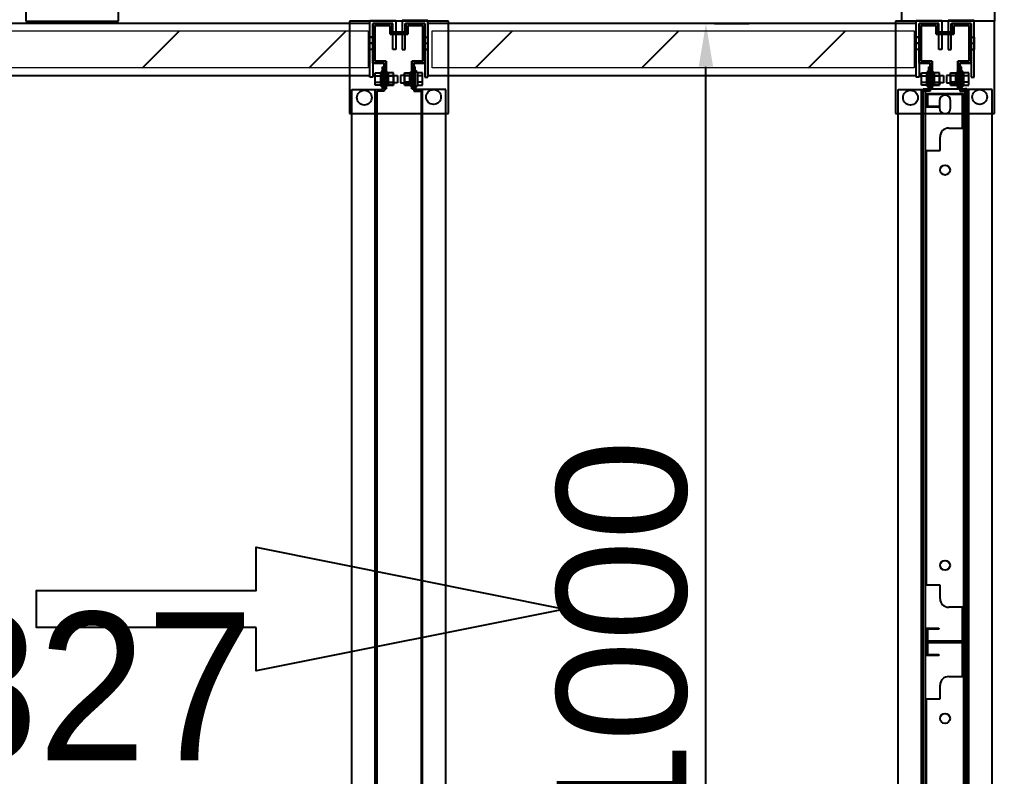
# Model space of a CAD drawing. Header units: millimetres. Extents: x 15382 to 37298, y 7351 to 31127.
# Drawn here: x 24230 to 25019, y 11714 to 12327 of the extents above; entities that cross this region are included whole.
import ezdxf

# ---------------------------------------------------------------- set-up
doc = ezdxf.new("R2010")
doc.units = ezdxf.units.MM
for name, color, linetype in [('02', 3, 'Continuous'), ('111', 7, 'Continuous'), ('113', 3, 'Continuous'), ('114', 6, 'Continuous'), ('115', 30, 'Continuous'), ('116', 12, 'Continuous'), ('444-2', 5, 'Continuous'), ('544-1', 40, 'Continuous'), ('M40', 3, 'Continuous'), ('M6', 7, 'Continuous'), ('動線', 6, 'Continuous'), ('文字', 7, 'Continuous'), ('標註', 252, 'Continuous')]:
    doc.layers.add(name, color=color, linetype=linetype)
doc.layers.add('10', color=40, linetype='Continuous', lineweight=0)
doc.styles.get("Standard").update_dxf_attribs({"font": 'arial.ttf'})
doc.styles.add('新細明體', font='')
doc.styles.get('新細明體').set_extended_font_data('PMingLiU')
doc.dimstyles.new('ISO-25', dxfattribs={"dimtxt": 2.5, "dimasz": 2.5, "dimexe": 1.25, "dimexo": 0.625, "dimtad": 1, "dimtxsty": 'Standard', "dimcen": 2.5, "dimadec": 0, "dimazin": 0, "dimtfac": 1, "dimtmove": 0, "dimatfit": 3, "dimfxl": 1, "dimarcsym": 0})

# ---------------------------------------------------------------- blocks, each defined once
blk = doc.blocks.new('*D76')
at = {"layer": 'Defpoints', "color": 0, "transparency": 16777216}
for p in [(24785.71, 12323.4), (24785.71, 12323.4), (24679.42, 11323.4)]:
    blk.add_point(p, dxfattribs=at)
at = {"layer": '標註', "color": 0, "lineweight": -2, "transparency": 16777216}
for p, q in [((24792.71, 12323.4), (24820.71, 12323.4)), ((24785.71, 11358.4), (24785.71, 12288.4)), ((24686.42, 11323.4), (24820.71, 11323.4))]:
    blk.add_line(p, q, dxfattribs=at)
at = {"layer": '標註', "color": 0, "transparency": 16777216}
for points in [[(24779.88, 12288.4), (24791.54, 12288.4), (24785.71, 12323.4)], [(24779.88, 11358.4), (24791.54, 11358.4), (24785.71, 11323.4)]]:
    blk.add_solid(points, dxfattribs=at)
at = {"layer": '標註', "color": 0, "transparency": 16777216, "insert": (24718.1, 11823.4), "char_height": 105, "attachment_point": 5, "rotation": 90}
blk.add_mtext('1000', dxfattribs=at)

msp = doc.modelspace()

# ---------------------------------------------------------------- linework, layer by layer
at = {"layer": '02'}
for p, q in [((24235.258, 12405.398), (24235.258, 12325.398)), ((24310.258, 12325.398), (24310.258, 12405.398)), ((24944.258, 12325.398), (24944.258, 12405.398)), ((25019.258, 12405.398), (25019.258, 12325.398)), ((24235.258, 12325.398), (24310.258, 12325.398)), ((25019.258, 12325.398), (24944.258, 12325.398))]:
    msp.add_line(p, q, dxfattribs=at)
at = {"layer": '10'}
for p, q in [((23642.258, 12317.398), (24512.258, 12317.398)), ((24512.258, 12317.398), (24512.258, 12287.398)), ((24564.258, 12287.398), (24564.258, 12317.398)), ((24564.258, 12317.398), (24954.258, 12317.398)), ((24954.258, 12317.398), (24954.258, 12287.398)), ((24512.258, 12287.398), (23642.258, 12287.398)), ((24954.258, 12287.398), (24564.258, 12287.398))]:
    msp.add_line(p, q, dxfattribs=at)
at = {"layer": '111'}
for p, q in [((24961.658, 12270.398), (24963.258, 12270.398)), ((24961.658, 11376.398), (24961.658, 12270.398)), ((24961.658, 12270.398), (24996.858, 12270.398)), ((24961.658, 11376.398), (24961.658, 12270.398)), ((24963.258, 12270.398), (24963.258, 11376.398)), ((24996.858, 12270.398), (24995.258, 12270.398)), ((24995.258, 12270.398), (24995.258, 11376.398)), ((24996.858, 11376.398), (24996.858, 12270.398)), ((24996.858, 12270.398), (24996.858, 11376.398)), ((24979.258, 12265.398), (24979.258, 12265.398)), ((24974.758, 12260.898), (24974.758, 12254.898)), ((24983.758, 12254.898), (24983.758, 12260.898)), ((24979.258, 12250.398), (24979.258, 12250.398))]:
    msp.add_line(p, q, dxfattribs=at)
for centre, start, end in [((24979.258, 12260.898), 90, 180), ((24979.258, 12260.898), 0, 90), ((24979.258, 12254.898), 180, 270), ((24979.258, 12254.898), 270, 0)]:
    msp.add_arc(centre, 4.5, start, end, dxfattribs=at)
at = {"layer": '113'}
for p, q in [((24577.258, 12325.398), (24497.258, 12325.398)), ((24497.258, 12325.398), (24497.258, 12250.398)), ((24577.258, 12250.398), (24577.258, 12325.398)), ((25019.258, 12325.398), (24939.258, 12325.398)), ((24939.258, 12325.398), (24939.258, 12250.398)), ((25019.258, 12250.398), (25019.258, 12325.398)), ((24497.258, 12250.398), (24577.258, 12250.398)), ((24939.258, 12250.398), (25019.258, 12250.398))]:
    msp.add_line(p, q, dxfattribs=at)
at = {"layer": '113', "lineweight": -3}
for centre in [(24509.258, 12263.398), (24565.258, 12263.898), (24951.258, 12263.398), (25007.258, 12263.898)]:
    msp.add_circle(centre, 6, dxfattribs=at)
at = {"layer": '114'}
for points in [[(23638.758, 12281.398), (24513.758, 12281.398), (24513.758, 12323.398), (23638.758, 12323.398)], [(24560.758, 12281.398), (24955.758, 12281.398), (24955.758, 12323.398), (24560.758, 12323.398)]]:
    msp.add_lwpolyline(points, close=True, dxfattribs=at)
at = {"layer": '115'}
for p, q in [((24524.058, 12269.898), (24524.058, 12288.398)), ((24524.058, 12288.398), (24525.258, 12288.398)), ((24524.058, 12269.898), (24524.058, 12288.398)), ((24524.058, 12288.398), (24525.258, 12288.398)), ((24525.258, 12288.398), (24525.258, 12268.698)), ((24525.258, 12288.398), (24525.258, 12268.698)), ((24550.458, 12288.398), (24549.258, 12288.398)), ((24549.258, 12288.398), (24549.258, 12268.698)), ((24550.458, 12288.398), (24549.258, 12288.398)), ((24549.258, 12288.398), (24549.258, 12268.698)), ((24550.458, 12269.898), (24550.458, 12288.398)), ((24550.458, 12269.898), (24550.458, 12288.398)), ((24966.058, 12269.898), (24966.058, 12288.398)), ((24966.058, 12288.398), (24967.258, 12288.398)), ((24966.058, 12269.898), (24966.058, 12288.398)), ((24966.058, 12288.398), (24967.258, 12288.398)), ((24967.258, 12288.398), (24967.258, 12268.698)), ((24967.258, 12288.398), (24967.258, 12268.698)), ((24992.458, 12288.398), (24991.258, 12288.398)), ((24991.258, 12288.398), (24991.258, 12268.698)), ((24992.458, 12288.398), (24991.258, 12288.398)), ((24991.258, 12288.398), (24991.258, 12268.698)), ((24992.458, 12269.898), (24992.458, 12288.398)), ((24992.458, 12269.898), (24992.458, 12288.398)), ((24499.258, 11376.898), (24499.258, 12269.898)), ((24499.258, 12269.898), (24524.058, 12269.898)), ((24518.058, 11376.898), (24518.058, 12269.898)), ((24518.058, 12269.898), (24524.058, 12269.898)), ((24525.258, 12268.698), (24519.258, 12268.698)), ((24519.258, 12268.698), (24519.258, 11378.098)), ((24525.258, 12268.698), (24519.258, 12268.698)), ((24519.258, 12268.698), (24519.258, 11378.098)), ((24549.258, 12268.698), (24555.258, 12268.698)), ((24549.258, 12268.698), (24555.258, 12268.698)), ((24556.458, 12269.898), (24550.458, 12269.898)), ((24575.258, 12269.898), (24550.458, 12269.898)), ((24555.258, 12268.698), (24555.258, 11378.098)), ((24555.258, 12268.698), (24555.258, 11378.098)), ((24556.458, 11376.898), (24556.458, 12269.898)), ((24575.258, 11376.898), (24575.258, 12269.898)), ((24941.258, 11376.898), (24941.258, 12269.898)), ((24941.258, 12269.898), (24966.058, 12269.898)), ((24960.058, 11376.898), (24960.058, 12269.898)), ((24960.058, 12269.898), (24966.058, 12269.898)), ((24967.258, 12268.698), (24961.258, 12268.698)), ((24961.258, 12268.698), (24961.258, 11378.098)), ((24967.258, 12268.698), (24961.258, 12268.698)), ((24961.258, 12268.698), (24961.258, 11378.098)), ((24991.258, 12268.698), (24997.258, 12268.698)), ((24991.258, 12268.698), (24997.258, 12268.698)), ((24998.458, 12269.898), (24992.458, 12269.898)), ((25017.258, 12269.898), (24992.458, 12269.898)), ((24997.258, 12268.698), (24997.258, 11378.098)), ((24997.258, 12268.698), (24997.258, 11378.098)), ((24998.458, 11376.898), (24998.458, 12269.898)), ((25017.258, 11376.898), (25017.258, 12269.898))]:
    msp.add_line(p, q, dxfattribs=at)
at = {"layer": '115', "lineweight": -3}
for p, q in [((24524.058, 12281.898), (24524.058, 12274.898)), ((24525.258, 12281.898), (24524.058, 12281.898)), ((24524.058, 12278.398), (24524.058, 12274.898)), ((24525.258, 12278.398), (24524.058, 12278.398)), ((24525.258, 12274.898), (24525.258, 12281.898)), ((24525.258, 12274.898), (24525.258, 12278.398)), ((24549.258, 12274.898), (24549.258, 12281.898)), ((24549.258, 12281.898), (24550.458, 12281.898)), ((24549.258, 12274.898), (24549.258, 12278.398)), ((24549.258, 12278.398), (24550.458, 12278.398)), ((24550.458, 12281.898), (24550.458, 12274.898)), ((24550.458, 12278.398), (24550.458, 12274.898)), ((24966.058, 12281.898), (24966.058, 12274.898)), ((24967.258, 12281.898), (24966.058, 12281.898)), ((24966.058, 12278.398), (24966.058, 12274.898)), ((24967.258, 12278.398), (24966.058, 12278.398)), ((24967.258, 12274.898), (24967.258, 12281.898)), ((24967.258, 12274.898), (24967.258, 12278.398)), ((24991.258, 12274.898), (24991.258, 12281.898)), ((24991.258, 12281.898), (24992.458, 12281.898)), ((24991.258, 12274.898), (24991.258, 12278.398)), ((24991.258, 12278.398), (24992.458, 12278.398)), ((24992.458, 12281.898), (24992.458, 12274.898)), ((24992.458, 12278.398), (24992.458, 12274.898)), ((24524.058, 12274.898), (24525.258, 12274.898)), ((24524.058, 12274.898), (24525.258, 12274.898)), ((24550.458, 12274.898), (24549.258, 12274.898)), ((24550.458, 12274.898), (24549.258, 12274.898)), ((24966.058, 12274.898), (24967.258, 12274.898)), ((24966.058, 12274.898), (24967.258, 12274.898)), ((24992.458, 12274.898), (24991.258, 12274.898)), ((24992.458, 12274.898), (24991.258, 12274.898))]:
    msp.add_line(p, q, dxfattribs=at)
at = {"layer": '116'}
for p, q in [((24513.758, 12279.898), (24513.758, 12325.898)), ((24513.758, 12325.898), (24533.258, 12325.898)), ((24532.258, 12325.898), (24534.758, 12325.898)), ((24534.758, 12325.898), (24534.758, 12302.398)), ((24542.258, 12325.898), (24539.758, 12325.898)), ((24539.758, 12325.898), (24539.758, 12302.398)), ((24560.758, 12325.898), (24541.258, 12325.898)), ((24560.758, 12279.898), (24560.758, 12325.898)), ((24955.758, 12279.898), (24955.758, 12325.898)), ((24955.758, 12325.898), (24975.258, 12325.898)), ((24974.258, 12325.898), (24976.758, 12325.898)), ((24976.758, 12325.898), (24976.758, 12302.398)), ((24984.258, 12325.898), (24981.758, 12325.898)), ((24981.758, 12325.898), (24981.758, 12302.398)), ((25002.758, 12325.898), (24983.258, 12325.898)), ((25002.758, 12279.898), (25002.758, 12325.898)), ((24532.258, 12323.398), (24516.258, 12323.398)), ((24516.258, 12323.398), (24516.258, 12279.898)), ((24532.258, 12302.398), (24532.258, 12323.398)), ((24542.258, 12302.398), (24542.258, 12323.398)), ((24542.258, 12323.398), (24558.258, 12323.398)), ((24558.258, 12323.398), (24558.258, 12279.898)), ((24974.258, 12323.398), (24958.258, 12323.398)), ((24958.258, 12323.398), (24958.258, 12279.898)), ((24974.258, 12302.398), (24974.258, 12323.398)), ((24984.258, 12302.398), (24984.258, 12323.398)), ((24984.258, 12323.398), (25000.258, 12323.398)), ((25000.258, 12323.398), (25000.258, 12279.898)), ((24516.258, 12312.376), (24513.758, 12312.376)), ((24558.258, 12312.376), (24560.758, 12312.376)), ((24958.258, 12312.376), (24955.758, 12312.376)), ((25000.258, 12312.376), (25002.758, 12312.376)), ((24516.258, 12307.398), (24513.758, 12307.398)), ((24516.258, 12302.42), (24513.758, 12302.42)), ((24534.758, 12302.398), (24532.258, 12302.398)), ((24539.758, 12302.398), (24542.258, 12302.398)), ((24558.258, 12307.398), (24560.758, 12307.398)), ((24558.258, 12302.42), (24560.758, 12302.42)), ((24958.258, 12307.398), (24955.758, 12307.398)), ((24958.258, 12302.42), (24955.758, 12302.42)), ((24976.758, 12302.398), (24974.258, 12302.398)), ((24981.758, 12302.398), (24984.258, 12302.398)), ((25000.258, 12307.398), (25002.758, 12307.398)), ((25000.258, 12302.42), (25002.758, 12302.42)), ((24516.258, 12279.898), (24513.758, 12279.898)), ((24558.258, 12279.898), (24560.758, 12279.898)), ((24958.258, 12279.898), (24955.758, 12279.898)), ((25000.258, 12279.898), (25002.758, 12279.898))]:
    msp.add_line(p, q, dxfattribs=at)
at = {"layer": '116', "lineweight": -3}
for p, q in [((24513.758, 12302.42), (24513.758, 12312.376)), ((24513.758, 12312.376), (24516.258, 12312.376)), ((24516.258, 12312.376), (24516.258, 12302.42)), ((24558.258, 12302.42), (24558.258, 12312.376)), ((24558.258, 12312.376), (24560.758, 12312.376)), ((24560.758, 12312.376), (24560.758, 12302.42)), ((24955.758, 12302.42), (24955.758, 12312.376)), ((24955.758, 12312.376), (24958.258, 12312.376)), ((24958.258, 12312.376), (24958.258, 12302.42)), ((25000.258, 12302.42), (25000.258, 12312.376)), ((25000.258, 12312.376), (25002.758, 12312.376)), ((25002.758, 12312.376), (25002.758, 12302.42)), ((24513.758, 12302.42), (24513.758, 12307.398)), ((24513.758, 12307.398), (24516.258, 12307.398)), ((24516.258, 12302.42), (24513.758, 12302.42)), ((24516.258, 12302.42), (24513.758, 12302.42)), ((24516.258, 12307.398), (24516.258, 12302.42)), ((24558.258, 12302.42), (24558.258, 12307.398)), ((24558.258, 12307.398), (24560.758, 12307.398)), ((24560.758, 12302.42), (24558.258, 12302.42)), ((24560.758, 12302.42), (24558.258, 12302.42)), ((24560.758, 12307.398), (24560.758, 12302.42)), ((24955.758, 12302.42), (24955.758, 12307.398)), ((24955.758, 12307.398), (24958.258, 12307.398)), ((24958.258, 12302.42), (24955.758, 12302.42)), ((24958.258, 12302.42), (24955.758, 12302.42)), ((24958.258, 12307.398), (24958.258, 12302.42)), ((25000.258, 12302.42), (25000.258, 12307.398)), ((25000.258, 12307.398), (25002.758, 12307.398)), ((25002.758, 12302.42), (25000.258, 12302.42)), ((25002.758, 12302.42), (25000.258, 12302.42)), ((25002.758, 12307.398), (25002.758, 12302.42))]:
    msp.add_line(p, q, dxfattribs=at)
at = {"layer": '444-2'}
for p, q in [((24964.258, 12255.698), (24964.258, 12266.698)), ((24964.258, 12266.698), (24994.258, 12266.698)), ((24993.458, 12265.898), (24965.058, 12265.898)), ((24965.058, 12265.898), (24965.058, 12256.498)), ((24993.458, 12266.698), (24994.258, 12266.698)), ((24993.458, 12238.698), (24993.458, 12265.898)), ((24994.258, 12266.698), (24994.258, 11822.698)), ((24994.258, 12266.698), (24994.258, 12265.898)), ((24974.258, 12255.698), (24964.258, 12255.698)), ((24965.058, 12256.498), (24974.258, 12256.498)), ((24974.258, 12256.498), (24974.258, 12255.698)), ((24982.258, 12238.698), (24993.458, 12238.698)), ((24975.258, 12220.698), (24975.258, 12231.698)), ((24964.258, 11868.698), (24964.258, 12220.698)), ((24964.258, 12220.698), (24975.258, 12220.698)), ((24975.258, 11868.698), (24964.258, 11868.698)), ((24975.258, 11857.698), (24975.258, 11868.698)), ((24993.458, 11850.698), (24982.258, 11850.698)), ((24993.458, 11823.498), (24993.458, 11850.698)), ((24964.258, 11822.698), (24964.258, 11833.698)), ((24964.258, 11833.698), (24974.258, 11833.698)), ((24974.258, 11832.898), (24965.058, 11832.898)), ((24965.058, 11832.898), (24965.058, 11823.498)), ((24974.258, 11833.698), (24974.258, 11832.898)), ((24994.258, 11822.698), (24964.258, 11822.698)), ((24964.258, 11811.698), (24964.258, 11822.698)), ((24964.258, 11822.698), (24994.258, 11822.698)), ((24965.058, 11823.498), (24993.458, 11823.498)), ((24993.458, 11821.898), (24965.058, 11821.898)), ((24965.058, 11821.898), (24965.058, 11812.498)), ((24993.458, 11822.698), (24994.258, 11822.698)), ((24993.458, 11794.698), (24993.458, 11821.898)), ((24994.258, 11822.698), (24994.258, 11378.698)), ((24994.258, 11822.698), (24994.258, 11821.898)), ((24974.258, 11811.698), (24964.258, 11811.698)), ((24965.058, 11812.498), (24974.258, 11812.498)), ((24974.258, 11812.498), (24974.258, 11811.698)), ((24982.258, 11794.698), (24993.458, 11794.698)), ((24975.258, 11776.698), (24975.258, 11787.698)), ((24964.258, 11424.698), (24964.258, 11776.698)), ((24964.258, 11776.698), (24975.258, 11776.698))]:
    msp.add_line(p, q, dxfattribs=at)
for centre in [(24979.258, 12204.698), (24979.258, 11884.698), (24979.258, 11760.698)]:
    msp.add_circle(centre, 4, dxfattribs=at)
for centre, start, end in [((24982.258, 12231.698), 90, 180), ((24982.258, 11857.698), 180, 270), ((24982.258, 11787.698), 90, 180)]:
    msp.add_arc(centre, 7, start, end, dxfattribs=at)
at = {"layer": '544-1', "linetype": 'Continuous'}
for p, q in [((24329.798, 12287.398), (24359.798, 12317.398)), ((24464.502, 12287.398), (24494.502, 12317.398)), ((24599.205, 12287.398), (24629.205, 12317.398)), ((24733.909, 12287.398), (24763.909, 12317.398)), ((24868.613, 12287.398), (24898.613, 12317.398))]:
    msp.add_line(p, q, dxfattribs=at)
at = {"layer": 'M40'}
for p, q in [((24531.758, 12323.398), (24516.258, 12323.398)), ((24516.258, 12323.398), (24516.258, 12291.398)), ((24516.258, 12291.398), (24516.258, 12323.398)), ((24516.258, 12323.398), (24531.758, 12323.398)), ((24517.858, 12292.998), (24517.858, 12321.798)), ((24517.858, 12321.798), (24530.158, 12321.798)), ((24530.158, 12321.798), (24517.858, 12321.798)), ((24517.858, 12321.798), (24517.858, 12292.998)), ((24530.158, 12321.798), (24530.158, 12314.798)), ((24530.158, 12314.798), (24530.158, 12321.798)), ((24531.758, 12316.398), (24531.758, 12323.398)), ((24531.758, 12323.398), (24531.758, 12316.398)), ((24558.258, 12323.398), (24542.758, 12323.398)), ((24542.758, 12323.398), (24542.758, 12316.398)), ((24542.758, 12316.398), (24542.758, 12323.398)), ((24542.758, 12323.398), (24558.258, 12323.398)), ((24544.358, 12314.798), (24544.358, 12321.798)), ((24544.358, 12321.798), (24556.658, 12321.798)), ((24556.658, 12321.798), (24544.358, 12321.798)), ((24544.358, 12321.798), (24544.358, 12314.798)), ((24556.658, 12321.798), (24556.658, 12292.998)), ((24556.658, 12292.998), (24556.658, 12321.798)), ((24558.258, 12291.398), (24558.258, 12323.398)), ((24558.258, 12323.398), (24558.258, 12291.398)), ((24973.758, 12323.398), (24958.258, 12323.398)), ((24958.258, 12323.398), (24958.258, 12291.398)), ((24958.258, 12291.398), (24958.258, 12323.398)), ((24958.258, 12323.398), (24973.758, 12323.398)), ((24959.858, 12292.998), (24959.858, 12321.798)), ((24959.858, 12321.798), (24972.158, 12321.798)), ((24972.158, 12321.798), (24959.858, 12321.798)), ((24959.858, 12321.798), (24959.858, 12292.998)), ((24972.158, 12321.798), (24972.158, 12314.798)), ((24972.158, 12314.798), (24972.158, 12321.798)), ((24973.758, 12316.398), (24973.758, 12323.398)), ((24973.758, 12323.398), (24973.758, 12316.398)), ((25000.258, 12323.398), (24984.758, 12323.398)), ((24984.758, 12323.398), (24984.758, 12316.398)), ((24984.758, 12316.398), (24984.758, 12323.398)), ((24984.758, 12323.398), (25000.258, 12323.398)), ((24986.358, 12314.798), (24986.358, 12321.798)), ((24986.358, 12321.798), (24998.658, 12321.798)), ((24998.658, 12321.798), (24986.358, 12321.798)), ((24986.358, 12321.798), (24986.358, 12314.798)), ((24998.658, 12321.798), (24998.658, 12292.998)), ((24998.658, 12292.998), (24998.658, 12321.798)), ((25000.258, 12291.398), (25000.258, 12323.398)), ((25000.258, 12323.398), (25000.258, 12291.398)), ((24530.158, 12314.798), (24544.358, 12314.798)), ((24544.358, 12314.798), (24530.158, 12314.798)), ((24542.758, 12316.398), (24531.758, 12316.398)), ((24531.758, 12316.398), (24531.758, 12314.798)), ((24531.758, 12316.398), (24542.758, 12316.398)), ((24556.658, 12310.648), (24558.258, 12310.648)), ((24972.158, 12314.798), (24986.358, 12314.798)), ((24986.358, 12314.798), (24972.158, 12314.798)), ((24984.758, 12316.398), (24973.758, 12316.398)), ((24973.758, 12316.398), (24973.758, 12314.798)), ((24973.758, 12316.398), (24984.758, 12316.398)), ((24998.658, 12310.648), (25000.258, 12310.648)), ((24556.658, 12307.398), (24558.258, 12307.398)), ((24556.658, 12304.148), (24558.258, 12304.148)), ((24998.658, 12307.398), (25000.258, 12307.398)), ((24998.658, 12304.148), (25000.258, 12304.148)), ((24516.258, 12291.398), (24525.258, 12291.398)), ((24525.258, 12291.398), (24516.258, 12291.398)), ((24526.858, 12292.998), (24517.858, 12292.998)), ((24517.858, 12292.998), (24526.858, 12292.998)), ((24525.258, 12292.998), (24526.858, 12292.998)), ((24525.258, 12291.398), (24525.258, 12270.398)), ((24525.258, 12270.398), (24525.258, 12291.398)), ((24526.858, 12270.398), (24526.858, 12292.998)), ((24526.858, 12292.998), (24526.858, 12270.398)), ((24526.858, 12292.998), (24526.858, 12291.398)), ((24549.258, 12292.998), (24547.658, 12292.998)), ((24547.658, 12292.998), (24547.658, 12270.398)), ((24556.658, 12292.998), (24547.658, 12292.998)), ((24547.658, 12292.998), (24547.658, 12291.398)), ((24547.658, 12270.398), (24547.658, 12292.998)), ((24547.658, 12292.998), (24556.658, 12292.998)), ((24549.258, 12270.398), (24549.258, 12291.398)), ((24549.258, 12291.398), (24558.258, 12291.398)), ((24558.258, 12291.398), (24549.258, 12291.398)), ((24549.258, 12291.398), (24549.258, 12270.398)), ((24958.258, 12291.398), (24967.258, 12291.398)), ((24967.258, 12291.398), (24958.258, 12291.398)), ((24968.858, 12292.998), (24959.858, 12292.998)), ((24959.858, 12292.998), (24968.858, 12292.998)), ((24967.258, 12292.998), (24968.858, 12292.998)), ((24967.258, 12291.398), (24967.258, 12270.398)), ((24967.258, 12270.398), (24967.258, 12291.398)), ((24968.858, 12270.398), (24968.858, 12292.998)), ((24968.858, 12292.998), (24968.858, 12270.398)), ((24968.858, 12292.998), (24968.858, 12291.398)), ((24991.258, 12292.998), (24989.658, 12292.998)), ((24989.658, 12292.998), (24989.658, 12270.398)), ((24998.658, 12292.998), (24989.658, 12292.998)), ((24989.658, 12292.998), (24989.658, 12291.398)), ((24989.658, 12270.398), (24989.658, 12292.998)), ((24989.658, 12292.998), (24998.658, 12292.998)), ((24991.258, 12270.398), (24991.258, 12291.398)), ((24991.258, 12291.398), (25000.258, 12291.398)), ((25000.258, 12291.398), (24991.258, 12291.398)), ((24991.258, 12291.398), (24991.258, 12270.398)), ((24526.858, 12281.898), (24525.258, 12281.898)), ((24526.858, 12278.398), (24525.258, 12278.398)), ((24549.258, 12281.898), (24547.658, 12281.898)), ((24549.258, 12278.398), (24547.658, 12278.398)), ((24968.858, 12281.898), (24967.258, 12281.898)), ((24968.858, 12278.398), (24967.258, 12278.398)), ((24991.258, 12281.898), (24989.658, 12281.898)), ((24991.258, 12278.398), (24989.658, 12278.398)), ((24526.858, 12274.898), (24525.258, 12274.898)), ((24525.258, 12270.398), (24526.858, 12270.398)), ((24526.858, 12270.398), (24525.258, 12270.398)), ((24549.258, 12274.898), (24547.658, 12274.898)), ((24547.658, 12270.398), (24549.258, 12270.398)), ((24549.258, 12270.398), (24547.658, 12270.398)), ((24968.858, 12274.898), (24967.258, 12274.898)), ((24967.258, 12270.398), (24968.858, 12270.398)), ((24968.858, 12270.398), (24967.258, 12270.398)), ((24991.258, 12274.898), (24989.658, 12274.898)), ((24989.658, 12270.398), (24991.258, 12270.398)), ((24991.258, 12270.398), (24989.658, 12270.398))]:
    msp.add_line(p, q, dxfattribs=at)
at = {"layer": 'M40', "lineweight": -3}
for p, q in [((24516.258, 12304.148), (24516.258, 12310.648)), ((24516.258, 12310.648), (24517.858, 12310.648)), ((24517.858, 12310.648), (24517.858, 12304.148)), ((24531.758, 12316.398), (24531.758, 12314.798)), ((24542.758, 12316.398), (24531.758, 12316.398)), ((24531.758, 12314.798), (24531.758, 12316.398)), ((24531.758, 12316.398), (24537.258, 12316.398)), ((24531.758, 12314.798), (24542.758, 12314.798)), ((24537.258, 12314.798), (24531.758, 12314.798)), ((24537.258, 12316.398), (24537.258, 12314.798)), ((24542.758, 12314.798), (24542.758, 12316.398)), ((24556.658, 12304.148), (24556.658, 12310.648)), ((24556.658, 12310.648), (24558.258, 12310.648)), ((24558.258, 12310.648), (24558.258, 12304.148)), ((24958.258, 12304.148), (24958.258, 12310.648)), ((24958.258, 12310.648), (24959.858, 12310.648)), ((24959.858, 12310.648), (24959.858, 12304.148)), ((24973.758, 12316.398), (24973.758, 12314.798)), ((24984.758, 12316.398), (24973.758, 12316.398)), ((24973.758, 12314.798), (24973.758, 12316.398)), ((24973.758, 12316.398), (24979.258, 12316.398)), ((24973.758, 12314.798), (24984.758, 12314.798)), ((24979.258, 12314.798), (24973.758, 12314.798)), ((24979.258, 12316.398), (24979.258, 12314.798)), ((24984.758, 12314.798), (24984.758, 12316.398)), ((24998.658, 12304.148), (24998.658, 12310.648)), ((24998.658, 12310.648), (25000.258, 12310.648)), ((25000.258, 12310.648), (25000.258, 12304.148)), ((24516.258, 12304.148), (24516.258, 12307.398)), ((24516.258, 12307.398), (24517.858, 12307.398)), ((24517.858, 12304.148), (24516.258, 12304.148)), ((24517.858, 12304.148), (24516.258, 12304.148)), ((24517.858, 12307.398), (24517.858, 12304.148)), ((24556.658, 12304.148), (24556.658, 12307.398)), ((24556.658, 12307.398), (24558.258, 12307.398)), ((24558.258, 12304.148), (24556.658, 12304.148)), ((24558.258, 12304.148), (24556.658, 12304.148)), ((24558.258, 12307.398), (24558.258, 12304.148)), ((24958.258, 12304.148), (24958.258, 12307.398)), ((24958.258, 12307.398), (24959.858, 12307.398)), ((24959.858, 12304.148), (24958.258, 12304.148)), ((24959.858, 12304.148), (24958.258, 12304.148)), ((24959.858, 12307.398), (24959.858, 12304.148)), ((24998.658, 12304.148), (24998.658, 12307.398)), ((24998.658, 12307.398), (25000.258, 12307.398)), ((25000.258, 12304.148), (24998.658, 12304.148)), ((25000.258, 12304.148), (24998.658, 12304.148)), ((25000.258, 12307.398), (25000.258, 12304.148)), ((24525.258, 12281.898), (24525.258, 12274.898)), ((24526.858, 12281.898), (24525.258, 12281.898)), ((24525.258, 12278.398), (24525.258, 12274.898)), ((24526.858, 12278.398), (24525.258, 12278.398)), ((24526.858, 12274.898), (24526.858, 12281.898)), ((24526.858, 12274.898), (24526.858, 12278.398)), ((24547.658, 12274.898), (24547.658, 12281.898)), ((24547.658, 12281.898), (24549.258, 12281.898)), ((24547.658, 12274.898), (24547.658, 12278.398)), ((24547.658, 12278.398), (24549.258, 12278.398)), ((24549.258, 12281.898), (24549.258, 12274.898)), ((24549.258, 12278.398), (24549.258, 12274.898)), ((24967.258, 12281.898), (24967.258, 12274.898)), ((24968.858, 12281.898), (24967.258, 12281.898)), ((24967.258, 12278.398), (24967.258, 12274.898)), ((24968.858, 12278.398), (24967.258, 12278.398)), ((24968.858, 12274.898), (24968.858, 12281.898)), ((24968.858, 12274.898), (24968.858, 12278.398)), ((24989.658, 12274.898), (24989.658, 12281.898)), ((24989.658, 12281.898), (24991.258, 12281.898)), ((24989.658, 12274.898), (24989.658, 12278.398)), ((24989.658, 12278.398), (24991.258, 12278.398)), ((24991.258, 12281.898), (24991.258, 12274.898)), ((24991.258, 12278.398), (24991.258, 12274.898)), ((24525.258, 12274.898), (24526.858, 12274.898)), ((24525.258, 12274.898), (24526.858, 12274.898)), ((24549.258, 12274.898), (24547.658, 12274.898)), ((24549.258, 12274.898), (24547.658, 12274.898)), ((24967.258, 12274.898), (24968.858, 12274.898)), ((24967.258, 12274.898), (24968.858, 12274.898)), ((24991.258, 12274.898), (24989.658, 12274.898)), ((24991.258, 12274.898), (24989.658, 12274.898))]:
    msp.add_line(p, q, dxfattribs=at)
at = {"layer": 'M6'}
for p, q in [((24518.058, 12273.398), (24518.058, 12283.398)), ((24518.058, 12283.398), (24522.358, 12283.398)), ((24518.058, 12273.398), (24518.058, 12283.398)), ((24518.058, 12283.398), (24522.358, 12283.398)), ((24518.058, 12280.898), (24522.358, 12280.898)), ((24522.358, 12283.398), (24523.858, 12285.398)), ((24522.358, 12283.398), (24522.358, 12273.398)), ((24523.858, 12285.398), (24524.058, 12285.398)), ((24524.058, 12285.398), (24524.058, 12281.398)), ((24524.058, 12281.398), (24536.058, 12281.398)), ((24527.058, 12284.398), (24526.858, 12284.398)), ((24526.858, 12284.398), (24526.858, 12272.398)), ((24528.558, 12283.398), (24527.058, 12284.398)), ((24532.858, 12283.398), (24528.558, 12283.398)), ((24528.558, 12283.398), (24528.558, 12273.398)), ((24532.858, 12283.398), (24528.558, 12283.398)), ((24532.858, 12283.398), (24528.558, 12283.398)), ((24528.558, 12283.398), (24528.558, 12275.898)), ((24528.558, 12273.398), (24528.558, 12280.898)), ((24528.558, 12280.898), (24532.858, 12280.898)), ((24532.858, 12273.398), (24532.858, 12283.398)), ((24532.858, 12273.398), (24532.858, 12283.398)), ((24532.858, 12275.898), (24532.858, 12283.398)), ((24532.858, 12280.898), (24532.858, 12273.398)), ((24536.058, 12281.398), (24536.058, 12275.398)), ((24550.458, 12281.398), (24538.458, 12281.398)), ((24538.458, 12281.398), (24538.458, 12275.398)), ((24541.658, 12273.398), (24541.658, 12283.398)), ((24541.658, 12283.398), (24545.958, 12283.398)), ((24541.658, 12273.398), (24541.658, 12283.398)), ((24541.658, 12283.398), (24545.958, 12283.398)), ((24541.658, 12283.398), (24545.958, 12283.398)), ((24541.658, 12275.898), (24541.658, 12283.398)), ((24545.958, 12280.898), (24541.658, 12280.898)), ((24541.658, 12280.898), (24541.658, 12273.398)), ((24545.958, 12283.398), (24547.458, 12284.398)), ((24545.958, 12283.398), (24545.958, 12273.398)), ((24545.958, 12283.398), (24545.958, 12275.898)), ((24545.958, 12273.398), (24545.958, 12280.898)), ((24547.458, 12284.398), (24547.658, 12284.398)), ((24547.658, 12284.398), (24547.658, 12272.398)), ((24550.658, 12285.398), (24550.458, 12285.398)), ((24550.458, 12285.398), (24550.458, 12281.398)), ((24552.158, 12283.398), (24550.658, 12285.398)), ((24556.458, 12283.398), (24552.158, 12283.398)), ((24552.158, 12283.398), (24552.158, 12273.398)), ((24556.458, 12283.398), (24552.158, 12283.398)), ((24556.458, 12280.898), (24552.158, 12280.898)), ((24556.458, 12273.398), (24556.458, 12283.398)), ((24556.458, 12273.398), (24556.458, 12283.398)), ((24960.058, 12273.398), (24960.058, 12283.398)), ((24960.058, 12283.398), (24964.358, 12283.398)), ((24960.058, 12273.398), (24960.058, 12283.398)), ((24960.058, 12283.398), (24964.358, 12283.398)), ((24960.058, 12280.898), (24964.358, 12280.898)), ((24964.358, 12283.398), (24965.858, 12285.398)), ((24964.358, 12283.398), (24964.358, 12273.398)), ((24965.858, 12285.398), (24966.058, 12285.398)), ((24966.058, 12285.398), (24966.058, 12281.398)), ((24966.058, 12281.398), (24978.058, 12281.398)), ((24969.058, 12284.398), (24968.858, 12284.398)), ((24968.858, 12284.398), (24968.858, 12272.398)), ((24970.558, 12283.398), (24969.058, 12284.398)), ((24974.858, 12283.398), (24970.558, 12283.398)), ((24970.558, 12283.398), (24970.558, 12273.398)), ((24974.858, 12283.398), (24970.558, 12283.398)), ((24974.858, 12283.398), (24970.558, 12283.398)), ((24970.558, 12283.398), (24970.558, 12275.898)), ((24970.558, 12273.398), (24970.558, 12280.898)), ((24970.558, 12280.898), (24974.858, 12280.898)), ((24974.858, 12273.398), (24974.858, 12283.398)), ((24974.858, 12273.398), (24974.858, 12283.398)), ((24974.858, 12275.898), (24974.858, 12283.398)), ((24974.858, 12280.898), (24974.858, 12273.398)), ((24978.058, 12281.398), (24978.058, 12275.398)), ((24992.458, 12281.398), (24980.458, 12281.398)), ((24980.458, 12281.398), (24980.458, 12275.398)), ((24983.658, 12273.398), (24983.658, 12283.398)), ((24983.658, 12283.398), (24987.958, 12283.398)), ((24983.658, 12273.398), (24983.658, 12283.398)), ((24983.658, 12283.398), (24987.958, 12283.398)), ((24983.658, 12283.398), (24987.958, 12283.398)), ((24983.658, 12275.898), (24983.658, 12283.398)), ((24987.958, 12280.898), (24983.658, 12280.898)), ((24983.658, 12280.898), (24983.658, 12273.398)), ((24987.958, 12283.398), (24989.458, 12284.398)), ((24987.958, 12283.398), (24987.958, 12273.398)), ((24987.958, 12283.398), (24987.958, 12275.898)), ((24987.958, 12273.398), (24987.958, 12280.898)), ((24989.458, 12284.398), (24989.658, 12284.398)), ((24989.658, 12284.398), (24989.658, 12272.398)), ((24992.658, 12285.398), (24992.458, 12285.398)), ((24992.458, 12285.398), (24992.458, 12281.398)), ((24994.158, 12283.398), (24992.658, 12285.398)), ((24998.458, 12283.398), (24994.158, 12283.398)), ((24994.158, 12283.398), (24994.158, 12273.398)), ((24998.458, 12283.398), (24994.158, 12283.398)), ((24998.458, 12280.898), (24994.158, 12280.898)), ((24998.458, 12273.398), (24998.458, 12283.398)), ((24998.458, 12273.398), (24998.458, 12283.398)), ((24518.058, 12275.898), (24522.358, 12275.898)), ((24522.358, 12273.398), (24518.058, 12273.398)), ((24522.358, 12273.398), (24518.058, 12273.398)), ((24523.858, 12271.398), (24522.358, 12273.398)), ((24524.058, 12271.398), (24523.858, 12271.398)), ((24536.058, 12275.398), (24524.058, 12275.398)), ((24524.058, 12275.398), (24524.058, 12271.398)), ((24526.858, 12272.398), (24527.058, 12272.398)), ((24527.058, 12272.398), (24528.558, 12273.398)), ((24528.558, 12275.898), (24532.858, 12275.898)), ((24528.558, 12273.398), (24532.858, 12273.398)), ((24528.558, 12273.398), (24532.858, 12273.398)), ((24532.858, 12273.398), (24528.558, 12273.398)), ((24538.458, 12275.398), (24550.458, 12275.398)), ((24545.958, 12275.898), (24541.658, 12275.898)), ((24545.958, 12273.398), (24541.658, 12273.398)), ((24545.958, 12273.398), (24541.658, 12273.398)), ((24541.658, 12273.398), (24545.958, 12273.398)), ((24547.458, 12272.398), (24545.958, 12273.398)), ((24547.658, 12272.398), (24547.458, 12272.398)), ((24550.458, 12275.398), (24550.458, 12271.398)), ((24550.458, 12271.398), (24550.658, 12271.398)), ((24550.658, 12271.398), (24552.158, 12273.398)), ((24556.458, 12275.898), (24552.158, 12275.898)), ((24552.158, 12273.398), (24556.458, 12273.398)), ((24552.158, 12273.398), (24556.458, 12273.398)), ((24960.058, 12275.898), (24964.358, 12275.898)), ((24964.358, 12273.398), (24960.058, 12273.398)), ((24964.358, 12273.398), (24960.058, 12273.398)), ((24965.858, 12271.398), (24964.358, 12273.398)), ((24966.058, 12271.398), (24965.858, 12271.398)), ((24978.058, 12275.398), (24966.058, 12275.398)), ((24966.058, 12275.398), (24966.058, 12271.398)), ((24968.858, 12272.398), (24969.058, 12272.398)), ((24969.058, 12272.398), (24970.558, 12273.398)), ((24970.558, 12275.898), (24974.858, 12275.898)), ((24970.558, 12273.398), (24974.858, 12273.398)), ((24970.558, 12273.398), (24974.858, 12273.398)), ((24974.858, 12273.398), (24970.558, 12273.398)), ((24980.458, 12275.398), (24992.458, 12275.398)), ((24987.958, 12275.898), (24983.658, 12275.898)), ((24987.958, 12273.398), (24983.658, 12273.398)), ((24987.958, 12273.398), (24983.658, 12273.398)), ((24983.658, 12273.398), (24987.958, 12273.398)), ((24989.458, 12272.398), (24987.958, 12273.398)), ((24989.658, 12272.398), (24989.458, 12272.398)), ((24992.458, 12275.398), (24992.458, 12271.398)), ((24992.458, 12271.398), (24992.658, 12271.398)), ((24992.658, 12271.398), (24994.158, 12273.398)), ((24998.458, 12275.898), (24994.158, 12275.898)), ((24994.158, 12273.398), (24998.458, 12273.398)), ((24994.158, 12273.398), (24998.458, 12273.398))]:
    msp.add_line(p, q, dxfattribs=at)
at = {"layer": '動線', "lineweight": -3}
msp.add_lwpolyline([(24421.625, 11834.275), (24243.988, 11834.275), (24243.988, 11864.275), (24421.625, 11864.275), (24421.625, 11899.275), (24671.625, 11849.275), (24421.625, 11799.275), (24421.625, 11834.275)], dxfattribs=at)

# ---------------------------------------------------------------- texts
at = {"layer": '文字', "color": 7, "style": '新細明體'}
msp.add_text('HD827', height=120, dxfattribs=at).set_placement((23931.162, 11726.757))

# ---------------------------------------------------------------- dimensions: what is measured, and where the dimension line sits
at = {"layer": '標註', "color": 8}
dim = msp.add_linear_dim(base=(24785.711, 12323.398), p1=(24679.421, 11323.398), p2=(24785.711, 12323.398), angle=90, dimstyle='ISO-25', override={"dimscale": 70, "dimtxt": 1.5, "dimasz": 0.5, "dimexe": 0.5, "dimexo": 0.1, "dimgap": 0.2}, dxfattribs=at)
dim.commit()
dim.dimension.update_dxf_attribs({"geometry": '*D76', "text_midpoint": (24718.101, 11823.398)})

doc.saveas('drawing.dxf')
